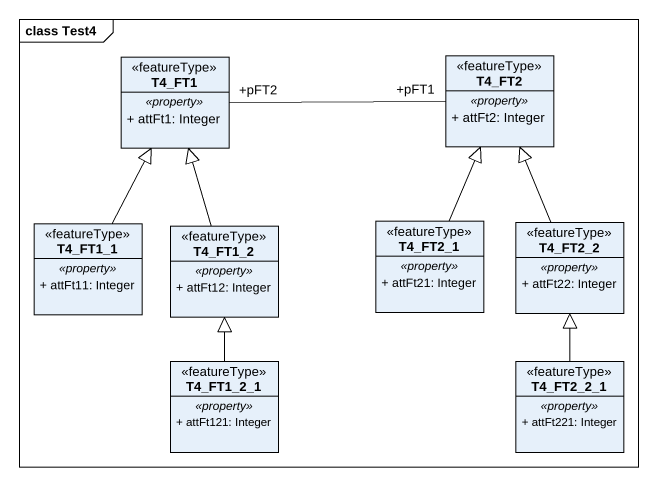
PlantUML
@startuml
mainframe class Test4
hide circle
hide empty members
skinparam classAttributeIconSize 0
class T4_FT1 <<featureType>> {
  .. <<property>> ..
  + attFt1: Integer
}
class T4_FT2 <<featureType>> {
  .. <<property>> ..
  + attFt2: Integer
}
class T4_FT1_1 <<featureType>> {
  .. <<property>> ..
  + attFt11: Integer
}
class T4_FT1_2 <<featureType>> {
  .. <<property>> ..
  + attFt12: Integer
}
class T4_FT2_1 <<featureType>> {
  .. <<property>> ..
  + attFt21: Integer
}
class T4_FT2_2 <<featureType>> {
  .. <<property>> ..
  + attFt22: Integer
}
class T4_FT1_2_1 <<featureType>> {
  .. <<property>> ..
  + attFt121: Integer
}
class T4_FT2_2_1 <<featureType>> {
  .. <<property>> ..
  + attFt221: Integer
}
T4_FT2 "+pFT1" -left- "+pFT2" T4_FT1
T4_FT1_1 -up-|> T4_FT1
T4_FT1_2 -up-|> T4_FT1
T4_FT2_1 -up-|> T4_FT2
T4_FT2_2 -up-|> T4_FT2
T4_FT1_2_1 -up-|> T4_FT1_2
T4_FT2_2_1 -up-|> T4_FT2_2
@enduml
